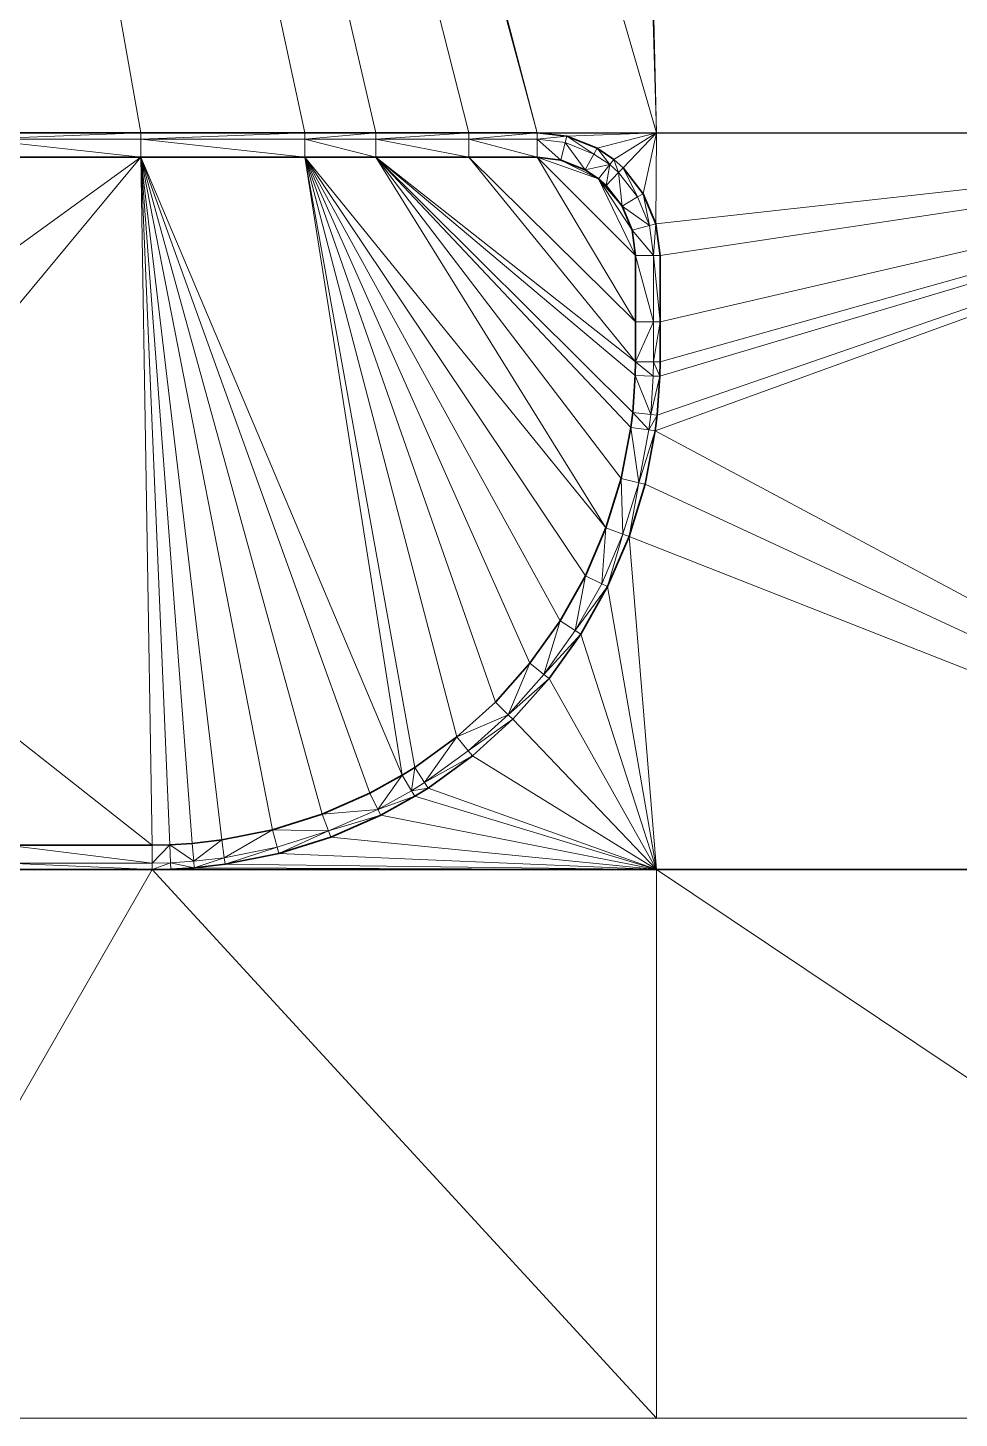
# Model space of a CAD drawing. Header units: metres. Extents: x 246428 to 246884, y 7418966 to 7419490.
# Drawn here: x 246686.17 to 246691.86, y 7419380.21 to 7419388.7 of the extents above; entities that cross this region are included whole.
import ezdxf

# ---------------------------------------------------------------- set-up
doc = ezdxf.new("R2010")
doc.units = ezdxf.units.M
doc.linetypes.add('blank name', pattern=[0])
doc.linetypes.add('HIDDEN', pattern=[9.525, 6.35, -3.175])
doc.layers.add('_12D_UNMAPPED', color=7, linetype='Continuous')
doc.layers.add('GRADELINES', color=250, linetype='HIDDEN', lineweight=25)
for name, color, linetype, lineweight, true_color in [('KERB_BACK', 7, 'Continuous', 35, 0x5fd2ff), ('KERB_LINE', 7, 'Continuous', 18, 0xb9b9b9), ('KERB_LIP', 7, 'Continuous', 35, 0x5fd2ff), ('KERB_TOP', 7, 'Continuous', 18, 0xb9b9b9)]:
    doc.layers.add(name, color=color, linetype=linetype, lineweight=lineweight, true_color=true_color)

msp = doc.modelspace()

# ---------------------------------------------------------------- linework, layer by layer
at = {"layer": '_12D_UNMAPPED', "color": 3, "linetype": 'blank name', "lineweight": 0}
for points in [[(246695.008, 7419388.0553, 34.8487), (246689.3423, 7419416.6786, 34.4583), (246696.8249, 7419416.7085, 34.5952)], [(246690.008, 7419388.0553, 34.7574), (246682.4193, 7419414.1992, 34.3575), (246689.1566, 7419416.6553, 34.4559)], [(246690.008, 7419388.0553, 34.7574), (246689.1566, 7419416.6553, 34.4559), (246689.3423, 7419416.6786, 34.4583)], [(246695.008, 7419388.0553, 34.8487), (246690.008, 7419388.0553, 34.7574), (246689.3423, 7419416.6786, 34.4583)], [(246689.2795, 7419388.0553, 34.7441), (246682.2486, 7419414.0967, 34.3548), (246682.4193, 7419414.1992, 34.3575)], [(246690.008, 7419388.0553, 34.7574), (246689.2795, 7419388.0553, 34.7441), (246682.4193, 7419414.1992, 34.3575)], [(246688.2945, 7419388.0553, 34.7261), (246687.862, 7419388.0553, 34.7182), (246682.2486, 7419414.0967, 34.3548)], [(246686.862, 7419388.0553, 34.7), (246685.862, 7419388.0553, 34.6817), (246682.2486, 7419414.0967, 34.3548)], [(246688.862, 7419388.0553, 34.7365), (246688.2945, 7419388.0553, 34.7261), (246682.2486, 7419414.0967, 34.3548)], [(246687.862, 7419388.0553, 34.7182), (246686.862, 7419388.0553, 34.7), (246682.2486, 7419414.0967, 34.3548)], [(246689.2795, 7419388.0553, 34.7441), (246688.862, 7419388.0553, 34.7365), (246682.2486, 7419414.0967, 34.3548)], [(246685.862, 7419388.0553, 34.6817), (246686.862, 7419388.0553, 34.7), (246685.862, 7419388.0153, 34.8327)], [(246686.862, 7419388.0553, 34.7), (246686.862, 7419388.0153, 34.8524), (246685.862, 7419388.0153, 34.8327)], [(246685.862, 7419388.0153, 34.8327), (246686.862, 7419388.0153, 34.8524), (246686.862, 7419387.9053, 34.8524)], [(246685.862, 7419388.0153, 34.8327), (246686.862, 7419387.9053, 34.8524), (246685.862, 7419387.9053, 34.8327)], [(246686.862, 7419388.0553, 34.7), (246687.862, 7419388.0553, 34.7182), (246686.862, 7419388.0153, 34.8524)], [(246687.862, 7419388.0553, 34.7182), (246687.862, 7419388.0153, 34.8721), (246686.862, 7419388.0153, 34.8524)], [(246686.862, 7419388.0153, 34.8524), (246687.862, 7419387.9053, 34.8721), (246686.862, 7419387.9053, 34.8524)], [(246686.862, 7419388.0153, 34.8524), (246687.862, 7419388.0153, 34.8721), (246687.862, 7419387.9053, 34.8721)], [(246687.862, 7419388.0553, 34.7182), (246688.2945, 7419388.0553, 34.7261), (246687.862, 7419388.0153, 34.8721)], [(246688.2945, 7419388.0553, 34.7261), (246688.2945, 7419388.0153, 34.8807), (246687.862, 7419388.0153, 34.8721)], [(246687.862, 7419388.0153, 34.8721), (246688.2945, 7419387.9053, 34.8807), (246687.862, 7419387.9053, 34.8721)], [(246687.862, 7419388.0153, 34.8721), (246688.2945, 7419388.0153, 34.8807), (246688.2945, 7419387.9053, 34.8807)], [(246688.862, 7419388.0553, 34.7365), (246688.862, 7419388.0153, 34.8884), (246688.2945, 7419388.0153, 34.8807)], [(246688.2945, 7419388.0553, 34.7261), (246688.862, 7419388.0553, 34.7365), (246688.2945, 7419388.0153, 34.8807)], [(246688.2945, 7419388.0153, 34.8807), (246688.862, 7419387.9053, 34.8884), (246688.2945, 7419387.9053, 34.8807)], [(246688.2945, 7419388.0153, 34.8807), (246688.862, 7419388.0153, 34.8884), (246688.862, 7419387.9053, 34.8884)], [(246689.2795, 7419388.0553, 34.7441), (246689.2795, 7419388.0153, 34.8941), (246688.862, 7419388.0153, 34.8884)], [(246688.862, 7419388.0553, 34.7365), (246689.2795, 7419388.0553, 34.7441), (246688.862, 7419388.0153, 34.8884)], [(246688.862, 7419388.0153, 34.8884), (246689.2795, 7419387.9053, 34.8941), (246688.862, 7419387.9053, 34.8884)], [(246688.862, 7419388.0153, 34.8884), (246689.2795, 7419388.0153, 34.8941), (246689.2795, 7419387.9053, 34.8941)], [(246690.008, 7419388.0553, 34.7574), (246689.4602, 7419388.0332, 34.7466), (246689.2795, 7419388.0553, 34.7441)], [(246689.2795, 7419388.0553, 34.7441), (246689.4602, 7419388.0332, 34.7466), (246689.2795, 7419388.0153, 34.8941)], [(246689.4602, 7419388.0332, 34.7466), (246689.4506, 7419387.9944, 34.8966), (246689.2795, 7419388.0153, 34.8941)], [(246689.2795, 7419388.0153, 34.8941), (246689.4241, 7419387.8876, 34.8966), (246689.2795, 7419387.9053, 34.8941)], [(246689.2795, 7419388.0153, 34.8941), (246689.4506, 7419387.9944, 34.8966), (246689.4241, 7419387.8876, 34.8966)], [(246689.4602, 7419388.0332, 34.7466), (246689.6261, 7419387.9249, 34.8993), (246689.4506, 7419387.9944, 34.8966)], [(246690.008, 7419388.0553, 34.7574), (246689.6456, 7419387.9598, 34.7493), (246689.4602, 7419388.0332, 34.7466)], [(246689.4602, 7419388.0332, 34.7466), (246689.6456, 7419387.9598, 34.7493), (246689.6261, 7419387.9249, 34.8993)], [(246690.008, 7419388.0553, 34.7574), (246689.7476, 7419387.8912, 34.751), (246689.6456, 7419387.9598, 34.7493)], [(246690.008, 7419388.0553, 34.7574), (246689.8052, 7419387.8402, 34.7509), (246689.7476, 7419387.8912, 34.751)], [(246690.008, 7419388.0553, 34.7574), (246689.9276, 7419387.6828, 34.7507), (246689.8052, 7419387.8402, 34.7509)], [(246690.008, 7419388.0553, 34.7574), (246690.0041, 7419387.4986, 34.7505), (246689.9276, 7419387.6828, 34.7507)], [(246695.008, 7419388.0553, 34.8487), (246695.008, 7419383.5553, 34.8037), (246690.0009, 7419386.2355, 34.7388)], [(246695.008, 7419388.0553, 34.8487), (246690.0009, 7419386.2355, 34.7388), (246690.0124, 7419386.33, 34.7402)], [(246695.008, 7419388.0553, 34.8487), (246690.0295, 7419387.3053, 34.7503), (246690.0041, 7419387.4986, 34.7505)], [(246690.008, 7419388.0553, 34.7574), (246695.008, 7419388.0553, 34.8487), (246690.0041, 7419387.4986, 34.7505)], [(246695.008, 7419388.0553, 34.8487), (246690.0124, 7419386.33, 34.7402), (246690.0282, 7419386.5675, 34.7428)], [(246695.008, 7419388.0553, 34.8487), (246690.0282, 7419386.5675, 34.7428), (246690.0295, 7419386.6553, 34.7438)], [(246695.008, 7419388.0553, 34.8487), (246690.0295, 7419386.6553, 34.7438), (246690.0295, 7419386.9009, 34.7463)], [(246695.008, 7419388.0553, 34.8487), (246690.0295, 7419386.9009, 34.7463), (246690.0295, 7419387.3053, 34.7503)], [(246689.4506, 7419387.9944, 34.8966), (246689.5724, 7419387.8289, 34.8993), (246689.4241, 7419387.8876, 34.8966)], [(246689.4506, 7419387.9944, 34.8966), (246689.6261, 7419387.9249, 34.8993), (246689.5724, 7419387.8289, 34.8993)], [(246689.6261, 7419387.9249, 34.8993), (246689.7227, 7419387.86, 34.901), (246689.5724, 7419387.8289, 34.8993)], [(246689.6456, 7419387.9598, 34.7493), (246689.7227, 7419387.86, 34.901), (246689.6261, 7419387.9249, 34.8993)], [(246689.6456, 7419387.9598, 34.7493), (246689.7476, 7419387.8912, 34.751), (246689.7227, 7419387.86, 34.901)], [(246684.7795, 7419385.3978, 34.7827), (246684.7795, 7419386.3978, 34.7927), (246686.862, 7419387.9053, 34.8524)], [(246686.9295, 7419383.7053, 34.8062), (246684.7795, 7419385.3978, 34.7827), (246686.862, 7419387.9053, 34.8524)], [(246686.862, 7419387.9053, 34.8524), (246684.7795, 7419386.3978, 34.7927), (246685.862, 7419387.9053, 34.8327)], [(246687.3547, 7419383.7361, 34.8149), (246687.1746, 7419383.7155, 34.811), (246686.862, 7419387.9053, 34.8524)], [(246687.1746, 7419383.7155, 34.811), (246687.0389, 7419383.7073, 34.8084), (246686.862, 7419387.9053, 34.8524)], [(246687.862, 7419387.9053, 34.8721), (246688.4564, 7419384.1312, 34.84), (246686.862, 7419387.9053, 34.8524)], [(246687.6655, 7419383.7986, 34.8217), (246687.3547, 7419383.7361, 34.8149), (246686.862, 7419387.9053, 34.8524)], [(246687.9678, 7419383.8941, 34.8284), (246687.6655, 7419383.7986, 34.8217), (246686.862, 7419387.9053, 34.8524)], [(246688.2582, 7419384.0214, 34.8352), (246687.9678, 7419383.8941, 34.8284), (246686.862, 7419387.9053, 34.8524)], [(246688.4564, 7419384.1312, 34.84), (246688.2582, 7419384.0214, 34.8352), (246686.862, 7419387.9053, 34.8524)], [(246687.0389, 7419383.7073, 34.8084), (246686.9295, 7419383.7053, 34.8062), (246686.862, 7419387.9053, 34.8524)], [(246688.2945, 7419387.9053, 34.8807), (246689.6997, 7419385.6413, 34.8786), (246687.862, 7419387.9053, 34.8721)], [(246689.6997, 7419385.6413, 34.8786), (246689.5749, 7419385.3498, 34.8735), (246687.862, 7419387.9053, 34.8721)], [(246689.5749, 7419385.3498, 34.8735), (246689.4195, 7419385.0734, 34.8684), (246687.862, 7419387.9053, 34.8721)], [(246689.4195, 7419385.0734, 34.8684), (246689.2354, 7419384.8154, 34.8617), (246687.862, 7419387.9053, 34.8721)], [(246689.2354, 7419384.8154, 34.8617), (246689.0246, 7419384.5785, 34.8551), (246687.862, 7419387.9053, 34.8721)], [(246688.5332, 7419384.1793, 34.8419), (246688.4564, 7419384.1312, 34.84), (246687.862, 7419387.9053, 34.8721)], [(246688.7896, 7419384.3657, 34.8485), (246688.5332, 7419384.1793, 34.8419), (246687.862, 7419387.9053, 34.8721)], [(246689.0246, 7419384.5785, 34.8551), (246688.7896, 7419384.3657, 34.8485), (246687.862, 7419387.9053, 34.8721)], [(246689.8783, 7419386.5718, 34.8928), (246689.8632, 7419386.3458, 34.8902), (246688.2945, 7419387.9053, 34.8807)], [(246689.8795, 7419386.6553, 34.8938), (246689.8783, 7419386.5718, 34.8928), (246688.2945, 7419387.9053, 34.8807)], [(246688.862, 7419387.9053, 34.8884), (246689.8795, 7419386.6553, 34.8938), (246688.2945, 7419387.9053, 34.8807)], [(246689.8632, 7419386.3458, 34.8902), (246689.8523, 7419386.2558, 34.8888), (246688.2945, 7419387.9053, 34.8807)], [(246689.8523, 7419386.2558, 34.8888), (246689.7926, 7419385.9444, 34.8837), (246688.2945, 7419387.9053, 34.8807)], [(246689.7926, 7419385.9444, 34.8837), (246689.6997, 7419385.6413, 34.8786), (246688.2945, 7419387.9053, 34.8807)], [(246689.8795, 7419386.9009, 34.8963), (246689.8795, 7419386.6553, 34.8938), (246688.862, 7419387.9053, 34.8884)], [(246689.2795, 7419387.9053, 34.8941), (246689.8795, 7419386.9009, 34.8963), (246688.862, 7419387.9053, 34.8884)], [(246689.4241, 7419387.8876, 34.8966), (246689.654, 7419387.774, 34.901), (246689.2795, 7419387.9053, 34.8941)], [(246689.654, 7419387.774, 34.901), (246689.8795, 7419387.3053, 34.9003), (246689.2795, 7419387.9053, 34.8941)], [(246689.8795, 7419387.3053, 34.9003), (246689.8795, 7419386.9009, 34.8963), (246689.2795, 7419387.9053, 34.8941)], [(246689.5724, 7419387.8289, 34.8993), (246689.654, 7419387.774, 34.901), (246689.4241, 7419387.8876, 34.8966)], [(246689.7227, 7419387.86, 34.901), (246689.654, 7419387.774, 34.901), (246689.5724, 7419387.8289, 34.8993)], [(246689.7227, 7419387.86, 34.901), (246689.7, 7419387.7332, 34.9009), (246689.654, 7419387.774, 34.901)], [(246689.7227, 7419387.86, 34.901), (246689.7771, 7419387.8117, 34.9009), (246689.7, 7419387.7332, 34.9009)], [(246689.7476, 7419387.8912, 34.751), (246689.7771, 7419387.8117, 34.9009), (246689.7227, 7419387.86, 34.901)], [(246689.7476, 7419387.8912, 34.751), (246689.8052, 7419387.8402, 34.7509), (246689.7771, 7419387.8117, 34.9009)], [(246689.8052, 7419387.8402, 34.7509), (246689.893, 7419387.6626, 34.9007), (246689.7771, 7419387.8117, 34.9009)], [(246689.8052, 7419387.8402, 34.7509), (246689.9276, 7419387.6828, 34.7507), (246689.893, 7419387.6626, 34.9007)], [(246689.7, 7419387.7332, 34.9009), (246689.7979, 7419387.6073, 34.9007), (246689.654, 7419387.774, 34.901)], [(246689.8592, 7419387.46, 34.9005), (246689.8795, 7419387.3053, 34.9003), (246689.654, 7419387.774, 34.901)], [(246689.7979, 7419387.6073, 34.9007), (246689.8592, 7419387.46, 34.9005), (246689.654, 7419387.774, 34.901)], [(246689.7771, 7419387.8117, 34.9009), (246689.7979, 7419387.6073, 34.9007), (246689.7, 7419387.7332, 34.9009)], [(246689.7771, 7419387.8117, 34.9009), (246689.893, 7419387.6626, 34.9007), (246689.7979, 7419387.6073, 34.9007)], [(246689.893, 7419387.6626, 34.9007), (246689.9655, 7419387.4883, 34.9005), (246689.7979, 7419387.6073, 34.9007)], [(246689.9276, 7419387.6828, 34.7507), (246689.9655, 7419387.4883, 34.9005), (246689.893, 7419387.6626, 34.9007)], [(246689.9276, 7419387.6828, 34.7507), (246690.0041, 7419387.4986, 34.7505), (246689.9655, 7419387.4883, 34.9005)], [(246689.9655, 7419387.4883, 34.9005), (246689.8592, 7419387.46, 34.9005), (246689.7979, 7419387.6073, 34.9007)], [(246689.9655, 7419387.4883, 34.9005), (246689.9895, 7419387.3053, 34.9003), (246689.8592, 7419387.46, 34.9005)], [(246690.0041, 7419387.4986, 34.7505), (246689.9895, 7419387.3053, 34.9003), (246689.9655, 7419387.4883, 34.9005)], [(246690.0041, 7419387.4986, 34.7505), (246690.0295, 7419387.3053, 34.7503), (246689.9895, 7419387.3053, 34.9003)], [(246689.9895, 7419387.3053, 34.9003), (246689.8795, 7419387.3053, 34.9003), (246689.8592, 7419387.46, 34.9005)], [(246689.9895, 7419386.9009, 34.8963), (246689.8795, 7419386.9009, 34.8963), (246689.8795, 7419387.3053, 34.9003)], [(246689.9895, 7419387.3053, 34.9003), (246689.9895, 7419386.9009, 34.8963), (246689.8795, 7419387.3053, 34.9003)], [(246690.0295, 7419386.9009, 34.7463), (246689.9895, 7419386.9009, 34.8963), (246689.9895, 7419387.3053, 34.9003)], [(246690.0295, 7419387.3053, 34.7503), (246690.0295, 7419386.9009, 34.7463), (246689.9895, 7419387.3053, 34.9003)], [(246689.9895, 7419386.9009, 34.8963), (246689.9895, 7419386.6553, 34.8938), (246689.8795, 7419386.6553, 34.8938)], [(246689.9895, 7419386.9009, 34.8963), (246689.8795, 7419386.6553, 34.8938), (246689.8795, 7419386.9009, 34.8963)], [(246690.0295, 7419386.9009, 34.7463), (246690.0295, 7419386.6553, 34.7438), (246689.9895, 7419386.6553, 34.8938)], [(246690.0295, 7419386.9009, 34.7463), (246689.9895, 7419386.6553, 34.8938), (246689.9895, 7419386.9009, 34.8963)], [(246689.9883, 7419386.5687, 34.8928), (246689.8783, 7419386.5718, 34.8928), (246689.8795, 7419386.6553, 34.8938)], [(246689.9895, 7419386.6553, 34.8938), (246689.9883, 7419386.5687, 34.8928), (246689.8795, 7419386.6553, 34.8938)], [(246690.0282, 7419386.5675, 34.7428), (246689.9883, 7419386.5687, 34.8928), (246689.9895, 7419386.6553, 34.8938)], [(246690.0295, 7419386.6553, 34.7438), (246690.0282, 7419386.5675, 34.7428), (246689.9895, 7419386.6553, 34.8938)], [(246689.9726, 7419386.3342, 34.8902), (246689.8632, 7419386.3458, 34.8902), (246689.8783, 7419386.5718, 34.8928)], [(246689.9883, 7419386.5687, 34.8928), (246689.9726, 7419386.3342, 34.8902), (246689.8783, 7419386.5718, 34.8928)], [(246690.0282, 7419386.5675, 34.7428), (246689.9726, 7419386.3342, 34.8902), (246689.9883, 7419386.5687, 34.8928)], [(246690.0282, 7419386.5675, 34.7428), (246690.0124, 7419386.33, 34.7402), (246689.9726, 7419386.3342, 34.8902)], [(246689.9613, 7419386.2409, 34.8888), (246689.8523, 7419386.2558, 34.8888), (246689.8632, 7419386.3458, 34.8902)], [(246689.9726, 7419386.3342, 34.8902), (246689.9613, 7419386.2409, 34.8888), (246689.8632, 7419386.3458, 34.8902)], [(246690.0124, 7419386.33, 34.7402), (246689.9613, 7419386.2409, 34.8888), (246689.9726, 7419386.3342, 34.8902)], [(246690.0124, 7419386.33, 34.7402), (246690.0009, 7419386.2355, 34.7388), (246689.9613, 7419386.2409, 34.8888)], [(246689.8993, 7419385.9179, 34.8837), (246689.7926, 7419385.9444, 34.8837), (246689.8523, 7419386.2558, 34.8888)], [(246689.9613, 7419386.2409, 34.8888), (246689.8993, 7419385.9179, 34.8837), (246689.8523, 7419386.2558, 34.8888)], [(246690.0009, 7419386.2355, 34.7388), (246689.8993, 7419385.9179, 34.8837), (246689.9613, 7419386.2409, 34.8888)], [(246690.0009, 7419386.2355, 34.7388), (246689.9381, 7419385.9083, 34.7337), (246689.8993, 7419385.9179, 34.8837)], [(246695.008, 7419383.5553, 34.8037), (246689.9381, 7419385.9083, 34.7337), (246690.0009, 7419386.2355, 34.7388)], [(246689.803, 7419385.6035, 34.8786), (246689.6997, 7419385.6413, 34.8786), (246689.7926, 7419385.9444, 34.8837)], [(246689.8993, 7419385.9179, 34.8837), (246689.803, 7419385.6035, 34.8786), (246689.7926, 7419385.9444, 34.8837)], [(246689.8406, 7419385.5897, 34.7286), (246689.803, 7419385.6035, 34.8786), (246689.8993, 7419385.9179, 34.8837)], [(246689.9381, 7419385.9083, 34.7337), (246689.8406, 7419385.5897, 34.7286), (246689.8993, 7419385.9179, 34.8837)], [(246695.008, 7419383.5553, 34.8037), (246689.8406, 7419385.5897, 34.7286), (246689.9381, 7419385.9083, 34.7337)], [(246689.6736, 7419385.3011, 34.8735), (246689.5749, 7419385.3498, 34.8735), (246689.6997, 7419385.6413, 34.8786)], [(246689.803, 7419385.6035, 34.8786), (246689.6736, 7419385.3011, 34.8735), (246689.6997, 7419385.6413, 34.8786)], [(246689.7094, 7419385.2834, 34.7235), (246689.6736, 7419385.3011, 34.8735), (246689.803, 7419385.6035, 34.8786)], [(246689.8406, 7419385.5897, 34.7286), (246689.7094, 7419385.2834, 34.7235), (246689.803, 7419385.6035, 34.8786)], [(246690.008, 7419383.5553, 34.7124), (246689.7094, 7419385.2834, 34.7235), (246689.8406, 7419385.5897, 34.7286)], [(246695.008, 7419383.5553, 34.8037), (246690.008, 7419383.5553, 34.7124), (246689.8406, 7419385.5897, 34.7286)], [(246686.0445, 7419383.7053, 34.7901), (246684.7795, 7419385.3978, 34.7827), (246686.9295, 7419383.7053, 34.8062)], [(246689.5124, 7419385.0145, 34.8684), (246689.4195, 7419385.0734, 34.8684), (246689.5749, 7419385.3498, 34.8735)], [(246689.6736, 7419385.3011, 34.8735), (246689.5124, 7419385.0145, 34.8684), (246689.5749, 7419385.3498, 34.8735)], [(246689.7094, 7419385.2834, 34.7235), (246689.5124, 7419385.0145, 34.8684), (246689.6736, 7419385.3011, 34.8735)], [(246689.7094, 7419385.2834, 34.7235), (246689.5461, 7419384.993, 34.7184), (246689.5124, 7419385.0145, 34.8684)], [(246690.008, 7419383.5553, 34.7124), (246689.5461, 7419384.993, 34.7184), (246689.7094, 7419385.2834, 34.7235)], [(246689.3214, 7419384.7467, 34.8617), (246689.2354, 7419384.8154, 34.8617), (246689.4195, 7419385.0734, 34.8684)], [(246689.5124, 7419385.0145, 34.8684), (246689.3214, 7419384.7467, 34.8617), (246689.4195, 7419385.0734, 34.8684)], [(246689.5461, 7419384.993, 34.7184), (246689.3214, 7419384.7467, 34.8617), (246689.5124, 7419385.0145, 34.8684)], [(246689.5461, 7419384.993, 34.7184), (246689.3526, 7419384.7218, 34.7117), (246689.3214, 7419384.7467, 34.8617)], [(246690.008, 7419383.5553, 34.7124), (246689.3526, 7419384.7218, 34.7117), (246689.5461, 7419384.993, 34.7184)], [(246689.1027, 7419384.5011, 34.8551), (246689.0246, 7419384.5785, 34.8551), (246689.2354, 7419384.8154, 34.8617)], [(246689.3214, 7419384.7467, 34.8617), (246689.1027, 7419384.5011, 34.8551), (246689.2354, 7419384.8154, 34.8617)], [(246689.3526, 7419384.7218, 34.7117), (246689.1027, 7419384.5011, 34.8551), (246689.3214, 7419384.7467, 34.8617)], [(246689.3526, 7419384.7218, 34.7117), (246689.1311, 7419384.4729, 34.7051), (246689.1027, 7419384.5011, 34.8551)], [(246690.008, 7419383.5553, 34.7124), (246689.1311, 7419384.4729, 34.7051), (246689.3526, 7419384.7218, 34.7117)], [(246689.1027, 7419384.5011, 34.8551), (246688.7896, 7419384.3657, 34.8485), (246689.0246, 7419384.5785, 34.8551)], [(246689.1027, 7419384.5011, 34.8551), (246688.859, 7419384.2803, 34.8485), (246688.7896, 7419384.3657, 34.8485)], [(246689.1311, 7419384.4729, 34.7051), (246688.859, 7419384.2803, 34.8485), (246689.1027, 7419384.5011, 34.8551)], [(246689.1311, 7419384.4729, 34.7051), (246688.8842, 7419384.2492, 34.6985), (246688.859, 7419384.2803, 34.8485)], [(246690.008, 7419383.5553, 34.7124), (246688.8842, 7419384.2492, 34.6985), (246689.1311, 7419384.4729, 34.7051)], [(246688.593, 7419384.0869, 34.8419), (246688.5332, 7419384.1793, 34.8419), (246688.7896, 7419384.3657, 34.8485)], [(246688.859, 7419384.2803, 34.8485), (246688.593, 7419384.0869, 34.8419), (246688.7896, 7419384.3657, 34.8485)], [(246688.8842, 7419384.2492, 34.6985), (246688.593, 7419384.0869, 34.8419), (246688.859, 7419384.2803, 34.8485)], [(246688.5133, 7419384.037, 34.84), (246688.4564, 7419384.1312, 34.84), (246688.5332, 7419384.1793, 34.8419)], [(246688.593, 7419384.0869, 34.8419), (246688.5133, 7419384.037, 34.84), (246688.5332, 7419384.1793, 34.8419)], [(246688.8842, 7419384.2492, 34.6985), (246688.6147, 7419384.0534, 34.6919), (246688.593, 7419384.0869, 34.8419)], [(246690.008, 7419383.5553, 34.7124), (246688.6147, 7419384.0534, 34.6919), (246688.8842, 7419384.2492, 34.6985)], [(246688.3077, 7419383.9232, 34.8352), (246688.2582, 7419384.0214, 34.8352), (246688.4564, 7419384.1312, 34.84)], [(246688.5133, 7419384.037, 34.84), (246688.3077, 7419383.9232, 34.8352), (246688.4564, 7419384.1312, 34.84)], [(246688.3077, 7419383.9232, 34.8352), (246687.9678, 7419383.8941, 34.8284), (246688.2582, 7419384.0214, 34.8352)], [(246688.534, 7419384.0028, 34.69), (246688.3077, 7419383.9232, 34.8352), (246688.5133, 7419384.037, 34.84)], [(246688.6147, 7419384.0534, 34.6919), (246688.5133, 7419384.037, 34.84), (246688.593, 7419384.0869, 34.8419)], [(246688.6147, 7419384.0534, 34.6919), (246688.534, 7419384.0028, 34.69), (246688.5133, 7419384.037, 34.84)], [(246690.008, 7419383.5553, 34.7124), (246688.534, 7419384.0028, 34.69), (246688.6147, 7419384.0534, 34.6919)], [(246688.3077, 7419383.9232, 34.8352), (246688.0066, 7419383.7911, 34.8284), (246687.9678, 7419383.8941, 34.8284)], [(246688.3257, 7419383.8875, 34.6852), (246688.0066, 7419383.7911, 34.8284), (246688.3077, 7419383.9232, 34.8352)], [(246688.534, 7419384.0028, 34.69), (246688.3257, 7419383.8875, 34.6852), (246688.3077, 7419383.9232, 34.8352)], [(246690.008, 7419383.5553, 34.7124), (246688.3257, 7419383.8875, 34.6852), (246688.534, 7419384.0028, 34.69)], [(246688.0066, 7419383.7911, 34.8284), (246687.6655, 7419383.7986, 34.8217), (246687.9678, 7419383.8941, 34.8284)], [(246688.3257, 7419383.8875, 34.6852), (246688.0206, 7419383.7537, 34.6784), (246688.0066, 7419383.7911, 34.8284)], [(246690.008, 7419383.5553, 34.7124), (246688.0206, 7419383.7537, 34.6784), (246688.3257, 7419383.8875, 34.6852)], [(246687.3705, 7419383.6272, 34.8149), (246687.3547, 7419383.7361, 34.8149), (246687.6655, 7419383.7986, 34.8217)], [(246687.693, 7419383.6921, 34.8217), (246687.3705, 7419383.6272, 34.8149), (246687.6655, 7419383.7986, 34.8217)], [(246688.0066, 7419383.7911, 34.8284), (246687.693, 7419383.6921, 34.8217), (246687.6655, 7419383.7986, 34.8217)], [(246687.7029, 7419383.6533, 34.6717), (246687.693, 7419383.6921, 34.8217), (246688.0066, 7419383.7911, 34.8284)], [(246688.0206, 7419383.7537, 34.6784), (246687.7029, 7419383.6533, 34.6717), (246688.0066, 7419383.7911, 34.8284)], [(246690.008, 7419383.5553, 34.7124), (246687.7029, 7419383.6533, 34.6717), (246688.0206, 7419383.7537, 34.6784)], [(246686.9295, 7419383.5953, 34.8062), (246686.0445, 7419383.7053, 34.7901), (246686.9295, 7419383.7053, 34.8062)], [(246686.9295, 7419383.5953, 34.8062), (246686.0445, 7419383.5953, 34.7901), (246686.0445, 7419383.7053, 34.7901)], [(246687.043, 7419383.5974, 34.8084), (246686.9295, 7419383.5953, 34.8062), (246687.0389, 7419383.7073, 34.8084)], [(246686.9295, 7419383.5953, 34.8062), (246686.9295, 7419383.7053, 34.8062), (246687.0389, 7419383.7073, 34.8084)], [(246687.1838, 7419383.6059, 34.811), (246687.0389, 7419383.7073, 34.8084), (246687.1746, 7419383.7155, 34.811)], [(246687.1838, 7419383.6059, 34.811), (246687.043, 7419383.5974, 34.8084), (246687.0389, 7419383.7073, 34.8084)], [(246687.1838, 7419383.6059, 34.811), (246687.1746, 7419383.7155, 34.811), (246687.3547, 7419383.7361, 34.8149)], [(246687.3705, 7419383.6272, 34.8149), (246687.1838, 7419383.6059, 34.811), (246687.3547, 7419383.7361, 34.8149)], [(246687.3763, 7419383.5876, 34.6649), (246687.3705, 7419383.6272, 34.8149), (246687.693, 7419383.6921, 34.8217)], [(246687.7029, 7419383.6533, 34.6717), (246687.3763, 7419383.5876, 34.6649), (246687.693, 7419383.6921, 34.8217)], [(246686.9295, 7419383.5553, 34.6562), (246686.0445, 7419383.5953, 34.7901), (246686.9295, 7419383.5953, 34.8062)], [(246686.9295, 7419383.5553, 34.6562), (246686.0445, 7419383.5553, 34.6401), (246686.0445, 7419383.5953, 34.7901)], [(246686.9295, 7419383.5553, 34.6562), (246686.9295, 7419383.5953, 34.8062), (246687.043, 7419383.5974, 34.8084)], [(246687.0445, 7419383.5574, 34.6584), (246686.9295, 7419383.5553, 34.6562), (246687.043, 7419383.5974, 34.8084)], [(246687.1871, 7419383.566, 34.661), (246687.043, 7419383.5974, 34.8084), (246687.1838, 7419383.6059, 34.811)], [(246687.1871, 7419383.566, 34.661), (246687.0445, 7419383.5574, 34.6584), (246687.043, 7419383.5974, 34.8084)], [(246687.1871, 7419383.566, 34.661), (246687.1838, 7419383.6059, 34.811), (246687.3705, 7419383.6272, 34.8149)], [(246687.3763, 7419383.5876, 34.6649), (246687.1871, 7419383.566, 34.661), (246687.3705, 7419383.6272, 34.8149)], [(246690.008, 7419383.5553, 34.7124), (246687.1871, 7419383.566, 34.661), (246687.3763, 7419383.5876, 34.6649)], [(246690.008, 7419383.5553, 34.7124), (246687.3763, 7419383.5876, 34.6649), (246687.7029, 7419383.6533, 34.6717)], [(246685.008, 7419380.2053, 34.5877), (246686.0445, 7419383.5553, 34.6401), (246686.9295, 7419383.5553, 34.6562)], [(246690.008, 7419380.2053, 34.6789), (246685.008, 7419380.2053, 34.5877), (246686.9295, 7419383.5553, 34.6562)], [(246690.008, 7419383.5553, 34.7124), (246686.9295, 7419383.5553, 34.6562), (246687.0445, 7419383.5574, 34.6584)], [(246690.008, 7419383.5553, 34.7124), (246690.008, 7419380.2053, 34.6789), (246686.9295, 7419383.5553, 34.6562)], [(246690.008, 7419383.5553, 34.7124), (246687.0445, 7419383.5574, 34.6584), (246687.1871, 7419383.566, 34.661)], [(246695.008, 7419380.2053, 34.7702), (246690.008, 7419383.5553, 34.7124), (246695.008, 7419383.5553, 34.8037)], [(246695.008, 7419380.2053, 34.7702), (246690.008, 7419380.2053, 34.6789), (246690.008, 7419383.5553, 34.7124)]]:
    msp.add_3dface(points, dxfattribs=at)
at = {"layer": 'GRADELINES'}
msp.add_polyline3d([(246635.008, 7419388.0304, 33.7534), (246640.008, 7419388.0401, 33.8447), (246641.7519, 7419388.0435, 33.8766), (246645.0079, 7419388.0499, 33.9361), (246645.008, 7419388.0499, 33.9361), (246650.008, 7419388.0557, 34.0274), (246653.1795, 7419388.2853, 34.0876), (246653.1795, 7419388.2853, 34.0876), (246653.1796, 7419387.8349, 34.0831), (246655.008, 7419388.0553, 34.1187), (246660.008, 7419388.0553, 34.2099), (246665.008, 7419388.0553, 34.3012), (246670.008, 7419388.0553, 34.3924), (246675.008, 7419388.0553, 34.4837), (246680.008, 7419388.0553, 34.5749), (246685.008, 7419388.0553, 34.6662), (246690.008, 7419388.0553, 34.7574), (246695.008, 7419388.0553, 34.8487), (246700.008, 7419388.0553, 34.9399), (246705.008, 7419388.0553, 35.0312), (246710.008, 7419388.0553, 35.1224), (246715.008, 7419388.0553, 35.2137), (246716.0079, 7419388.0553, 35.2319)], dxfattribs=at)
at = {"layer": 'KERB_BACK'}
msp.add_polyline3d([(246686.0445, 7419383.7053, 34.7901), (246686.9295, 7419383.7053, 34.8062), (246687.0389, 7419383.7073, 34.8084), (246687.1746, 7419383.7155, 34.811), (246687.3547, 7419383.7361, 34.8149), (246687.6655, 7419383.7986, 34.8217), (246687.9678, 7419383.8941, 34.8284), (246688.2582, 7419384.0214, 34.8352), (246688.4564, 7419384.1312, 34.84), (246688.5332, 7419384.1793, 34.8419), (246688.7896, 7419384.3657, 34.8485), (246689.0246, 7419384.5785, 34.8551), (246689.2354, 7419384.8154, 34.8617), (246689.4195, 7419385.0734, 34.8684), (246689.5749, 7419385.3498, 34.8735), (246689.6997, 7419385.6413, 34.8786), (246689.7926, 7419385.9444, 34.8837), (246689.8523, 7419386.2558, 34.8888), (246689.8632, 7419386.3458, 34.8902), (246689.8783, 7419386.5718, 34.8928), (246689.8795, 7419386.6553, 34.8938), (246689.8795, 7419386.9009, 34.8963), (246689.8795, 7419387.3053, 34.9003), (246689.8592, 7419387.46, 34.9005), (246689.7979, 7419387.6073, 34.9007), (246689.7, 7419387.7332, 34.9009), (246689.654, 7419387.774, 34.901), (246689.5724, 7419387.8289, 34.8993), (246689.4241, 7419387.8876, 34.8966), (246689.2795, 7419387.9053, 34.8941), (246688.862, 7419387.9053, 34.8884), (246688.2945, 7419387.9053, 34.8807), (246687.862, 7419387.9053, 34.8721), (246686.862, 7419387.9053, 34.8524), (246685.862, 7419387.9053, 34.8327)], dxfattribs=at)
at = {"layer": 'KERB_LINE'}
msp.add_polyline3d([(246686.0445, 7419383.5553, 34.6401), (246686.9295, 7419383.5553, 34.6562), (246687.0445, 7419383.5574, 34.6584), (246687.1871, 7419383.566, 34.661), (246687.3763, 7419383.5876, 34.6649), (246687.7029, 7419383.6533, 34.6717), (246688.0206, 7419383.7537, 34.6784), (246688.3257, 7419383.8875, 34.6852), (246688.534, 7419384.0028, 34.69), (246688.6147, 7419384.0534, 34.6919), (246688.8842, 7419384.2492, 34.6985), (246689.1311, 7419384.4729, 34.7051), (246689.3526, 7419384.7218, 34.7117), (246689.5461, 7419384.993, 34.7184), (246689.7094, 7419385.2834, 34.7235), (246689.8406, 7419385.5897, 34.7286), (246689.9381, 7419385.9083, 34.7337), (246690.0009, 7419386.2355, 34.7388), (246690.0124, 7419386.33, 34.7402), (246690.0282, 7419386.5675, 34.7428), (246690.0295, 7419386.6553, 34.7438), (246690.0295, 7419386.9009, 34.7463), (246690.0295, 7419387.3053, 34.7503), (246690.0041, 7419387.4986, 34.7505), (246689.9276, 7419387.6828, 34.7507), (246689.8052, 7419387.8402, 34.7509), (246689.7476, 7419387.8912, 34.751), (246689.6456, 7419387.9598, 34.7493), (246689.4602, 7419388.0332, 34.7466), (246689.2795, 7419388.0553, 34.7441), (246688.862, 7419388.0553, 34.7384), (246688.2945, 7419388.0553, 34.7307), (246687.862, 7419388.0553, 34.7221), (246686.862, 7419388.0553, 34.7024), (246685.862, 7419388.0553, 34.6827)], dxfattribs=at)
at = {"layer": 'KERB_LIP'}
for points in [[(246686.0445, 7419383.5553, 34.6401), (246686.9295, 7419383.5553, 34.6562), (246687.0445, 7419383.5574, 34.6584), (246687.1871, 7419383.566, 34.661), (246687.3763, 7419383.5876, 34.6649), (246687.7029, 7419383.6533, 34.6717), (246688.0206, 7419383.7537, 34.6784), (246688.3257, 7419383.8875, 34.6852), (246688.534, 7419384.0028, 34.69), (246688.6147, 7419384.0534, 34.6919), (246688.8842, 7419384.2492, 34.6985), (246689.1311, 7419384.4729, 34.7051), (246689.3526, 7419384.7218, 34.7117), (246689.5461, 7419384.993, 34.7184), (246689.7094, 7419385.2834, 34.7235), (246689.8406, 7419385.5897, 34.7286), (246689.9381, 7419385.9083, 34.7337), (246690.0009, 7419386.2355, 34.7388), (246690.0124, 7419386.33, 34.7402), (246690.0282, 7419386.5675, 34.7428), (246690.0295, 7419386.6553, 34.7438), (246690.0295, 7419386.9009, 34.7463), (246690.0295, 7419387.3053, 34.7503), (246690.0041, 7419387.4986, 34.7505), (246689.9276, 7419387.6828, 34.7507), (246689.8052, 7419387.8402, 34.7509), (246689.7476, 7419387.8912, 34.751), (246689.6456, 7419387.9598, 34.7493), (246689.4602, 7419388.0332, 34.7466), (246689.2795, 7419388.0553, 34.7441), (246688.862, 7419388.0553, 34.7384), (246688.2945, 7419388.0553, 34.7307), (246687.862, 7419388.0553, 34.7221), (246686.862, 7419388.0553, 34.7024), (246685.862, 7419388.0553, 34.6827)], [(246635.008, 7419383.08, 33.7274), (246640.008, 7419383.0897, 33.7968), (246641.7519, 7419383.0931, 33.8271), (246645.0079, 7419383.0995, 33.8866), (246645.008, 7419383.0995, 33.8866), (246650.008, 7419383.1053, 33.9779), (246653.1795, 7419383.3349, 34.0381), (246653.1795, 7419383.3349, 34.0381), (246653.1796, 7419383.3349, 34.0381), (246655.008, 7419383.5553, 34.0737), (246660.008, 7419383.5553, 34.1649), (246665.008, 7419383.5553, 34.2562), (246670.008, 7419383.5553, 34.3474), (246675.008, 7419383.5553, 34.4387), (246680.008, 7419383.5553, 34.5299), (246685.008, 7419383.5553, 34.6212), (246690.008, 7419383.5553, 34.7124), (246695.008, 7419383.5553, 34.8037), (246700.008, 7419383.5553, 34.8949), (246705.008, 7419383.5553, 34.9862), (246710.008, 7419383.5553, 35.0774), (246715.008, 7419383.5553, 35.1687), (246716.0079, 7419383.5553, 35.1869)]]:
    msp.add_polyline3d(points, dxfattribs=at)
at = {"layer": 'KERB_TOP'}
msp.add_polyline3d([(246686.0445, 7419383.5953, 34.7901), (246686.9295, 7419383.5953, 34.8062), (246687.043, 7419383.5974, 34.8084), (246687.1838, 7419383.6059, 34.811), (246687.3705, 7419383.6272, 34.8149), (246687.693, 7419383.6921, 34.8217), (246688.0066, 7419383.7911, 34.8284), (246688.3077, 7419383.9232, 34.8352), (246688.5133, 7419384.037, 34.84), (246688.593, 7419384.0869, 34.8419), (246688.859, 7419384.2803, 34.8485), (246689.1027, 7419384.5011, 34.8551), (246689.3214, 7419384.7467, 34.8617), (246689.5124, 7419385.0145, 34.8684), (246689.6736, 7419385.3011, 34.8735), (246689.803, 7419385.6035, 34.8786), (246689.8993, 7419385.9179, 34.8837), (246689.9613, 7419386.2409, 34.8888), (246689.9726, 7419386.3342, 34.8902), (246689.9883, 7419386.5687, 34.8928), (246689.9895, 7419386.6553, 34.8938), (246689.9895, 7419386.9009, 34.8963), (246689.9895, 7419387.3053, 34.9003), (246689.9655, 7419387.4883, 34.9005), (246689.893, 7419387.6626, 34.9007), (246689.7771, 7419387.8117, 34.9009), (246689.7227, 7419387.86, 34.901), (246689.6261, 7419387.9249, 34.8993), (246689.4506, 7419387.9944, 34.8966), (246689.2795, 7419388.0153, 34.8941), (246688.862, 7419388.0153, 34.8884), (246688.2945, 7419388.0153, 34.8807), (246687.862, 7419388.0153, 34.8721), (246686.862, 7419388.0153, 34.8524), (246685.862, 7419388.0153, 34.8327)], dxfattribs=at)

doc.saveas('drawing.dxf')
